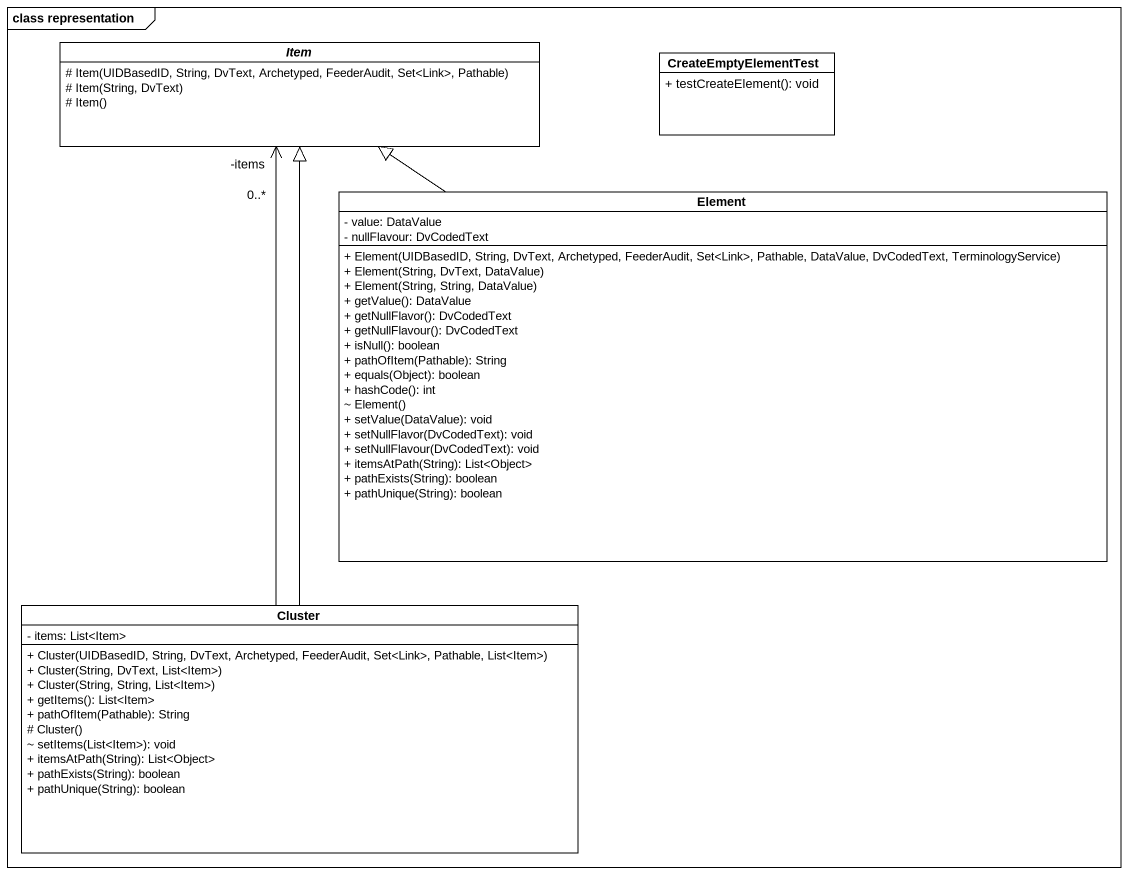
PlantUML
@startuml
mainframe class representation
hide circle
hide empty members
skinparam classAttributeIconSize 0
abstract class Item {
  # Item(UIDBasedID, String, DvText, Archetyped, FeederAudit, Set<Link>, Pathable)
  # Item(String, DvText)
  # Item()
}
class CreateEmptyElementTest {
  + testCreateElement(): void
}
class Element {
  - value: DataValue
  - nullFlavour: DvCodedText
  + Element(UIDBasedID, String, DvText, Archetyped, FeederAudit, Set<Link>, Pathable, DataValue, DvCodedText, TerminologyService)
  + Element(String, DvText, DataValue)
  + Element(String, String, DataValue)
  + getValue(): DataValue
  + getNullFlavor(): DvCodedText
  + getNullFlavour(): DvCodedText
  + isNull(): boolean
  + pathOfItem(Pathable): String
  + equals(Object): boolean
  + hashCode(): int
  ~ Element()
  + setValue(DataValue): void
  + setNullFlavor(DvCodedText): void
  + setNullFlavour(DvCodedText): void
  + itemsAtPath(String): List<Object>
  + pathExists(String): boolean
  + pathUnique(String): boolean
}
class Cluster {
  - items: List<Item>
  + Cluster(UIDBasedID, String, DvText, Archetyped, FeederAudit, Set<Link>, Pathable, List<Item>)
  + Cluster(String, DvText, List<Item>)
  + Cluster(String, String, List<Item>)
  + getItems(): List<Item>
  + pathOfItem(Pathable): String
  # Cluster()
  ~ setItems(List<Item>): void
  + itemsAtPath(String): List<Object>
  + pathExists(String): boolean
  + pathUnique(String): boolean
}
Element -up-|> Item
Cluster -up-> "-items\n0..*" Item
Cluster -up-|> Item
@enduml
